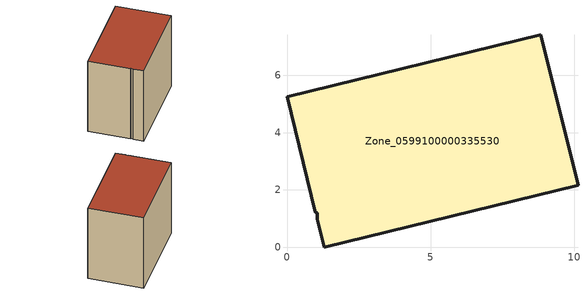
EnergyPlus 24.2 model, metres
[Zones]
Zone_0599100000335530
 floor ground (C_G): 1.05,0.98 1.06,1.22 0.99,1.22 0,5.24 8.84,7.41 10.13,2.17 1.29,0 z0
 wall outside (C_F): 1.29,0 10.13,2.17 8.84,7.41 0,5.24 0.99,1.22 1.06,1.22 1.05,0.98 1.29,0 z0:8
 roof outside (C_R): 1.06,1.22 1.05,0.98 1.29,0 10.13,2.17 8.84,7.41 0,5.24 0.99,1.22 z8
[BUILDING]
Pand.0599100000335530: North Axis=0; Terrain=City; Loads Convergence Tolerance Value=0.04; Temperature Convergence Tolerance Value=0.4; Solar Distribution=FullExterior; Maximum Number of Warmup Days=25; Minimum Number of Warmup Days=1
[Site:Location]
Rotterdam.The.Hague.AP_ZH_NLD Design_Conditions: Latitude=51.96; Longitude=4.45; Time Zone=1; Elevation=-4.5
[SITE:GROUNDTEMPERATURE:BUILDINGSURFACE]
18, 18, 18, 18, 18, 18, 18, 18, 18, 18, 18, 18
[MATERIAL] Thermal Absorptance=0.9; Solar Absorptance=0.7; Visible Absorptance=0.7
Name | Roughness | Thickness | Conductivity | Density | Specific Heat
G.TI.1975-1991 | MediumSmooth | 0.15 | 0.288461 | 540 | 1210
F.TI.1975-1991 | Rough | 0.3 | 0.230769 | 1920 | 840
R.TI.1975-1991 | MediumRough | 0.2 | 0.153846 | 1500 | 1000
[CONSTRUCTION]
C_G: G.TI.1975-1991
C_F: F.TI.1975-1991
C_R: R.TI.1975-1991
[ZONE]
Zone_0599100000335530: Type=1; Multiplier=1; Ceiling Height=Autocalculate; Volume=Autocalculate; Floor Area=autocalculate; Part of Total Floor Area=Yes
[ZONEINFILTRATION:DESIGNFLOWRATE]
Infil_Zone_0599100000335530: Zone or ZoneList or Space or SpaceList=Zone_0599100000335530; Schedule=AlwaysOn; Design Flow Rate Calculation Method=Flow/Area; Flow Rate per Floor Area=0.003; Constant Term Coefficient=1; Temperature Term Coefficient=0; Velocity Term Coefficient=0; Velocity Squared Term Coefficient=0
[HVACTEMPLATE:ZONE:IDEALLOADSAIRSYSTEM]
Zone_0599100000335530: Maximum Heating Supply Air Temperature=50; Minimum Cooling Supply Air Temperature=13; Maximum Heating Supply Air Humidity Ratio=0.0156; Minimum Cooling Supply Air Humidity Ratio=0.0077; Heating Limit=NoLimit; Cooling Limit=NoLimit; Dehumidification Control Type=ConstantSensibleHeatRatio; Cooling Sensible Heat Ratio=0.7; Dehumidification Setpoint=60; Humidification Control Type=None; Humidification Setpoint=30; Outdoor Air Method=None; Outdoor Air Flow Rate per Person=0.00944; Outdoor Air Flow Rate per Zone Floor Area=0; Outdoor Air Flow Rate per Zone=0; Demand Controlled Ventilation Type=None; Outdoor Air Economizer Type=NoEconomizer; Heat Recovery Type=None; Sensible Heat Recovery Effectiveness=0.7; Latent Heat Recovery Effectiveness=0.65
[ZONECONTROL:THERMOSTAT]
ThermostatControl_Zone_0599100000335530: Zone or ZoneList=Zone_0599100000335530; Control Type Schedule=DualSetpointControlType; Control 1=Thermostat_Zone_0599100000335530; Temperature Difference Between Cutout And Setpoint=0
[THERMOSTATSETPOINT:DUALSETPOINT]
Thermostat_Zone_0599100000335530: Heating Setpoint Temperature Schedule=HeatingSetpoint_Zone_0599100000335530; Cooling Setpoint Temperature Schedule=CoolingSetpoint_Zone_0599100000335530
[SCHEDULE:COMPACT]
HeatingSetpoint_Zone_0599100000335530: Through: 12/31, For: AllDays, Until: 24:00, 21
CoolingSetpoint_Zone_0599100000335530: Through: 12/31, For: AllDays, Until: 24:00, 24
DualSetpointControlType: Through: 12/31, For: AllDays, Until: 24:00, 4
AlwaysOn: Through: 12/31, For: AllDays, Until: 24:00, 1
